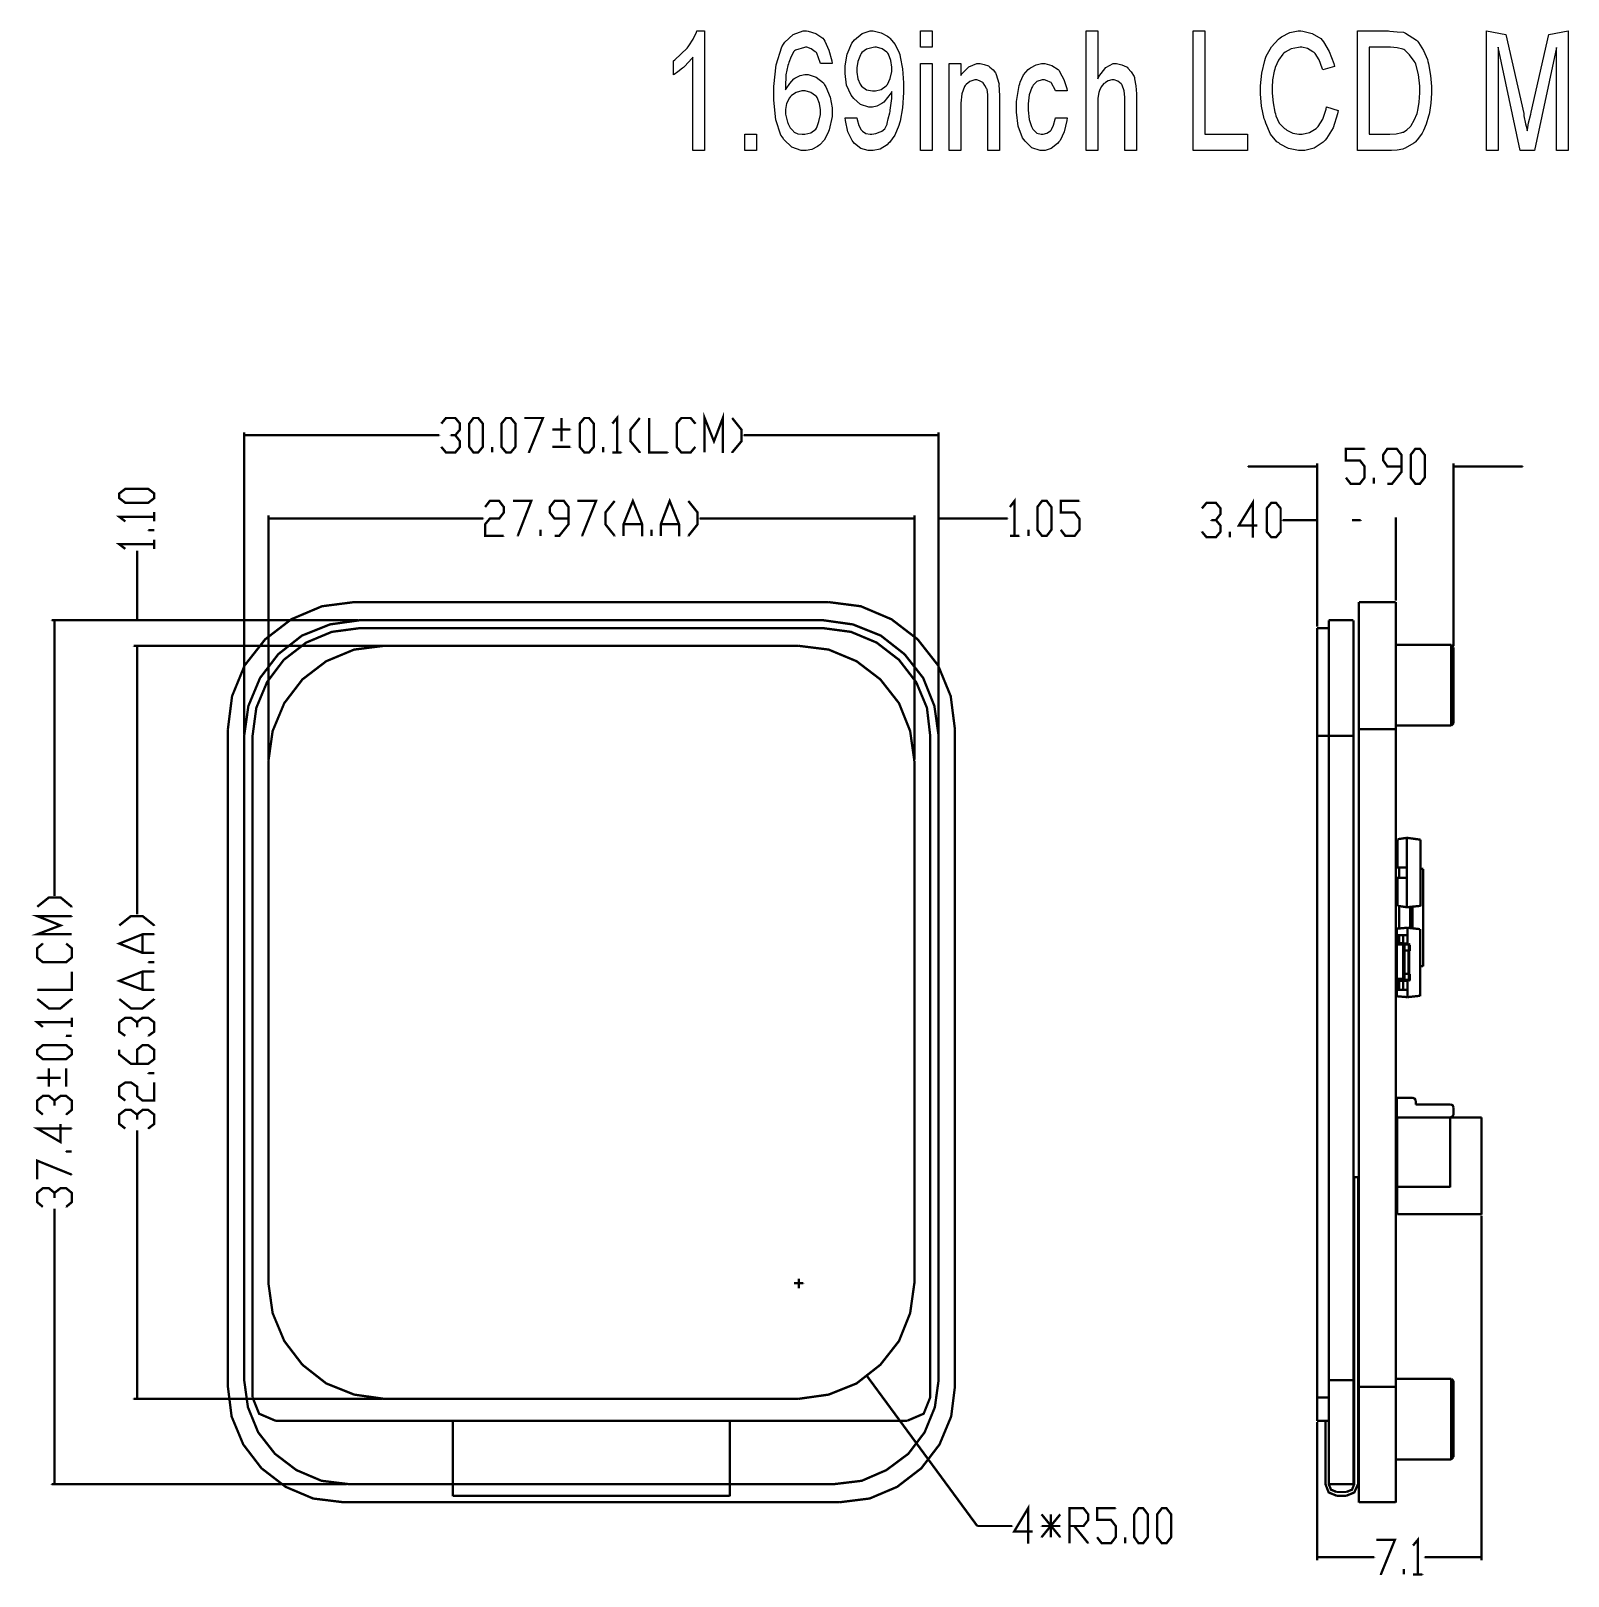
# Model space of a CAD drawing. Extents: x 0.69 to 10.45, y 1.47 to 7.05.
# Drawn here: x 0.69 to 6.19, y 1.52 to 7.05 of the extents above; entities that cross this region are included whole.
import ezdxf

# ---------------------------------------------------------------- set-up
doc = ezdxf.new("R2010")
doc.units = 0
doc.layers.get('0').update_dxf_attribs({"linetype": 'CONTINUOUS'})

msp = doc.modelspace()

# ---------------------------------------------------------------- linework, layer by layer
at = {"color": 0}
for points in [[(3.09782, 6.62337), (3.05615, 6.62337), (3.05615, 6.95692), (3.05404, 6.95394), (3.02653, 6.92393), (3.02317, 6.9209), (3.01904, 6.91749), (3.00282, 6.90457), (2.98942, 6.89551), (2.98671, 6.89399), (2.98671, 6.94433), (2.99169, 6.94764), (3.03526, 6.98936), (3.03901, 6.99425), (3.04189, 6.99837), (3.05692, 7.02208), (3.06933, 7.04676), (3.0709, 7.05132), (3.09782, 7.05132), (3.09782, 6.62337)], [(3.5541, 6.93457), (3.51243, 6.93457), (3.51156, 6.93858), (3.4994, 6.97163), (3.49789, 6.97364), (3.49414, 6.97661), (3.47874, 6.98774), (3.46408, 6.99294), (3.45925, 6.99294), (3.456, 6.99224), (3.42344, 6.98264), (3.41997, 6.98058), (3.41769, 6.97711), (3.40836, 6.95947), (3.40001, 6.93847), (3.39828, 6.93326), (3.39561, 6.92774), (3.38894, 6.89393), (3.38747, 6.85053), (3.38743, 6.84017), (3.38971, 6.84418), (3.40256, 6.86372), (3.41754, 6.87978), (3.42085, 6.88206), (3.42367, 6.88363), (3.44054, 6.89122), (3.45714, 6.89572), (3.46272, 6.89572), (3.46853, 6.89501), (3.49713, 6.88547), (3.52294, 6.86501), (3.5274, 6.85883), (3.53174, 6.85161), (3.54725, 6.81483), (3.5541, 6.7761), (3.5541, 6.76313), (3.5541, 6.74522), (3.5434, 6.69706), (3.54129, 6.69151), (3.53907, 6.685), (3.52593, 6.66081), (3.50982, 6.64388), (3.50612, 6.64094), (3.50174, 6.63775), (3.48128, 6.62733), (3.46181, 6.62337), (3.45535, 6.62337), (3.44396, 6.62337), (3.40983, 6.63519), (3.38146, 6.66282), (3.37636, 6.67068), (3.37099, 6.67811), (3.35303, 6.73264), (3.34576, 6.80322), (3.34576, 6.82671), (3.34576, 6.85265), (3.35439, 6.93044), (3.37468, 6.99414), (3.38049, 7.00336), (3.38493, 7.01096), (3.41515, 7.03874), (3.45031, 7.05132), (3.46208, 7.05132), (3.46799, 7.0504), (3.49615, 7.04215), (3.52067, 7.0255), (3.52479, 7.02029), (3.52783, 7.01449), (3.54281, 6.98247), (3.55328, 6.94374), (3.5541, 6.93457)], [(3.60086, 6.74013), (3.64253, 6.74013), (3.64328, 6.73454), (3.64936, 6.71283), (3.65831, 6.69775), (3.66054, 6.69542), (3.66238, 6.69293), (3.67513, 6.68485), (3.68972, 6.68175), (3.69461, 6.68175), (3.69667, 6.68153), (3.71078, 6.68386), (3.72629, 6.68989), (3.72911, 6.69151), (3.73167, 6.69217), (3.74262, 6.70156), (3.75017, 6.71528), (3.75103, 6.71799), (3.75092, 6.71983), (3.75489, 6.73622), (3.7609, 6.7584), (3.76188, 6.76313), (3.76215, 6.76785), (3.76774, 6.80974), (3.76774, 6.82368), (3.76768, 6.82379), (3.76753, 6.83296), (3.76753, 6.8341), (3.76557, 6.82981), (3.73936, 6.79671), (3.73606, 6.79417), (3.73188, 6.79129), (3.71414, 6.78228), (3.69835, 6.77897), (3.69308, 6.77897), (3.68587, 6.77875), (3.65625, 6.78782), (3.632, 6.80974), (3.62756, 6.81586), (3.62201, 6.82107), (3.6059, 6.85726), (3.60086, 6.89914), (3.60086, 6.91308), (3.60086, 6.92681), (3.60792, 6.96783), (3.62451, 7.00706), (3.62929, 7.01335), (3.63396, 7.01958), (3.66118, 7.04172), (3.69065, 7.05132), (3.70047, 7.05132), (3.7054, 7.0504), (3.72965, 7.04438), (3.75261, 7.03288), (3.75689, 7.02919), (3.7609, 7.02528), (3.77914, 7.00217), (3.79372, 6.97331), (3.79596, 6.96647), (3.79807, 6.95893), (3.80578, 6.91553), (3.80919, 6.8654), (3.80919, 6.84864), (3.80919, 6.83051), (3.80578, 6.77615), (3.79779, 6.72874), (3.79551, 6.72081), (3.79324, 6.71289), (3.77865, 6.67888), (3.7596, 6.6525), (3.75515, 6.64833), (3.75054, 6.64328), (3.72592, 6.62825), (3.70079, 6.62337), (3.69243, 6.62337), (3.68349, 6.62337), (3.65663, 6.63103), (3.63396, 6.64887), (3.62993, 6.65397), (3.62582, 6.65886), (3.6104, 6.69049), (3.60167, 6.7309), (3.60086, 6.74013)], [(3.8699, 6.99294), (3.8699, 7.05132), (3.91157, 7.05132), (3.91157, 6.99294), (3.8699, 6.99294)], [(4.46246, 6.62337), (4.46246, 7.05132), (4.50412, 7.05132), (4.50412, 6.87967), (4.50836, 6.88829), (4.53299, 6.92008), (4.55968, 6.93457), (4.56858, 6.93457), (4.57178, 6.93414), (4.58974, 6.9305), (4.6071, 6.92339), (4.61003, 6.92111), (4.61225, 6.9184), (4.62414, 6.90457), (4.63411, 6.88835), (4.63542, 6.88444), (4.63612, 6.87961), (4.64031, 6.85433), (4.64301, 6.82585), (4.64301, 6.81629), (4.64301, 6.62337), (4.60135, 6.62337), (4.60135, 6.8061), (4.60135, 6.81396), (4.59847, 6.83751), (4.5919, 6.85672), (4.59006, 6.85949), (4.58794, 6.86231), (4.57607, 6.87201), (4.56261, 6.87619), (4.55817, 6.87619), (4.55453, 6.87597), (4.54161, 6.87299), (4.53136, 6.86681), (4.52908, 6.8649), (4.52588, 6.86263), (4.51611, 6.85113), (4.51074, 6.83778), (4.50976, 6.83453), (4.50836, 6.83111), (4.50483, 6.81119), (4.50412, 6.78868), (4.50412, 6.78114), (4.50412, 6.62337), (4.46246, 6.62337)], [(4.84517, 6.62337), (4.84517, 7.05132), (4.88683, 7.05132), (4.88683, 6.68175), (5.03961, 6.68175), (5.03961, 6.62337), (4.84517, 6.62337)], [(5.32249, 6.77983), (5.36415, 6.76682), (5.36199, 6.75483), (5.34581, 6.70464), (5.32269, 6.66624), (5.31706, 6.66004), (5.31071, 6.65321), (5.27826, 6.63146), (5.24501, 6.62337), (5.23394, 6.62337), (5.22211, 6.62337), (5.18674, 6.63015), (5.15657, 6.646), (5.15126, 6.6505), (5.14518, 6.65397), (5.12213, 6.68229), (5.10563, 6.72092), (5.10286, 6.72949), (5.09988, 6.73736), (5.09011, 6.78196), (5.08637, 6.82579), (5.08637, 6.84039), (5.08637, 6.85531), (5.09082, 6.90001), (5.10135, 6.94542), (5.10439, 6.95344), (5.10704, 6.96061), (5.12587, 6.99447), (5.15044, 7.02225), (5.15603, 7.02636), (5.16162, 7.03054), (5.19129, 7.04508), (5.22032, 7.05132), (5.23004, 7.05132), (5.23725, 7.0504), (5.27149, 7.04161), (5.30165, 7.02365), (5.30686, 7.01812), (5.31104, 7.0121), (5.33176, 6.97738), (5.34819, 6.93446), (5.35026, 6.92437), (5.3086, 6.91243), (5.30686, 6.91857), (5.29574, 6.94754), (5.28153, 6.97071), (5.27821, 6.97385), (5.27393, 6.97678), (5.25424, 6.98779), (5.2346, 6.99294), (5.22808, 6.99294), (5.22206, 6.99224), (5.19596, 6.9866), (5.17404, 6.97526), (5.17014, 6.97168), (5.16624, 6.96804), (5.15022, 6.94667), (5.13894, 6.92057), (5.13737, 6.91461), (5.13504, 6.90756), (5.12918, 6.87646), (5.12804, 6.84944), (5.12804, 6.84039), (5.12804, 6.82867), (5.13097, 6.79346), (5.13781, 6.76085), (5.13976, 6.75467), (5.14074, 6.74804), (5.15326, 6.72185), (5.1721, 6.70281), (5.17622, 6.69976), (5.17979, 6.69618), (5.20128, 6.68539), (5.22282, 6.68175), (5.23004, 6.68175), (5.23546, 6.68153), (5.26183, 6.68761), (5.28543, 6.70236), (5.2895, 6.70649), (5.29281, 6.70947), (5.30875, 6.73551), (5.32101, 6.77175), (5.32249, 6.77983)], [(5.43365, 6.62337), (5.43365, 7.05132), (5.54368, 7.05132), (5.54878, 7.0504), (5.57482, 7.04839), (5.59722, 7.04628), (5.60053, 7.04525), (5.60504, 7.0434), (5.64393, 7.01833), (5.64719, 7.01465), (5.65099, 7.00971), (5.66868, 6.98178), (5.68289, 6.94894), (5.68494, 6.94151), (5.6869, 6.93306), (5.69417, 6.89225), (5.69754, 6.85286), (5.69754, 6.83974), (5.69754, 6.82801), (5.69542, 6.79269), (5.69049, 6.75944), (5.68907, 6.75315), (5.68718, 6.74647), (5.67865, 6.7181), (5.66938, 6.69499), (5.66715, 6.69086), (5.66401, 6.68582), (5.65181, 6.66743), (5.64068, 6.6544), (5.63807, 6.65201), (5.6346, 6.64963), (5.60379, 6.63178), (5.6001, 6.63053), (5.59521, 6.62875), (5.57438, 6.62429), (5.55524, 6.62337), (5.54889, 6.62337), (5.43365, 6.62337)], [(5.89453, 6.62337), (5.89453, 7.05132), (5.96397, 7.03851), (6.02756, 6.75553), (6.02832, 6.7481), (6.03407, 6.71864), (6.03965, 6.69732), (6.04036, 6.6939), (6.04053, 6.69764), (6.04519, 6.7219), (6.05268, 6.75342), (6.05425, 6.76074), (6.11675, 7.03851), (6.18619, 7.05132), (6.18619, 6.62337), (6.14453, 6.62337), (6.14453, 6.99143), (6.06597, 6.62337), (6.01519, 6.62337), (5.93619, 6.99294), (5.93619, 6.62337), (5.89453, 6.62337)], [(3.76753, 6.91439), (3.76753, 6.9221), (3.76394, 6.9451), (3.75558, 6.96815), (3.75319, 6.97168), (3.74968, 6.97515), (3.73269, 6.98753), (3.71322, 6.99294), (3.70676, 6.99294), (3.70057, 6.99224), (3.67708, 6.98622), (3.66075, 6.97396), (3.65815, 6.97017), (3.65539, 6.96528), (3.64615, 6.94228), (3.64253, 6.91878), (3.64253, 6.91092), (3.64253, 6.90321), (3.64615, 6.88004), (3.65479, 6.86117), (3.65728, 6.85775), (3.65967, 6.85335), (3.6766, 6.84093), (3.6984, 6.83735), (3.70568, 6.83735), (3.70953, 6.83692), (3.72939, 6.84174), (3.74724, 6.85439), (3.75017, 6.85775), (3.75217, 6.86014), (3.76183, 6.88058), (3.76753, 6.90597), (3.76753, 6.91439)], [(5.47532, 6.68175), (5.54432, 6.68175), (5.54856, 6.68153), (5.57129, 6.68326), (5.59164, 6.68793), (5.59467, 6.68913), (5.597, 6.68956), (5.60997, 6.697), (5.6219, 6.70811), (5.62375, 6.71039), (5.62549, 6.71326), (5.63607, 6.73236), (5.646, 6.75646), (5.6474, 6.76183), (5.64833, 6.76611), (5.65306, 6.79596), (5.65587, 6.82932), (5.65587, 6.84039), (5.65587, 6.85422), (5.65164, 6.89572), (5.64193, 6.93278), (5.63917, 6.93847), (5.63542, 6.94347), (5.61931, 6.96615), (5.60271, 6.98296), (5.59879, 6.98492), (5.59483, 6.98622), (5.57465, 6.99089), (5.55106, 6.99294), (5.54324, 6.99294), (5.47532, 6.99294), (5.47532, 6.68175)], [(3.8699, 6.62337), (3.8699, 6.93457), (3.91157, 6.93457), (3.91157, 6.62337), (3.8699, 6.62337)], [(3.97276, 6.62337), (3.97276, 6.93457), (4.01443, 6.93457), (4.01443, 6.89139), (4.01828, 6.89828), (4.04275, 6.92329), (4.07178, 6.93457), (4.08149, 6.93457), (4.08365, 6.93414), (4.09814, 6.93137), (4.11356, 6.92626), (4.11621, 6.92458), (4.11849, 6.92219), (4.12961, 6.91206), (4.13878, 6.90147), (4.14008, 6.89876), (4.14133, 6.89513), (4.15082, 6.86447), (4.15136, 6.86079), (4.15067, 6.85829), (4.15132, 6.84093), (4.15332, 6.81825), (4.15332, 6.81065), (4.15332, 6.62337), (4.11165, 6.62337), (4.11165, 6.79915), (4.11165, 6.80539), (4.11057, 6.824), (4.10818, 6.84119), (4.10753, 6.84364), (4.10607, 6.84517), (4.10075, 6.85558), (4.09494, 6.86589), (4.09321, 6.86729), (4.09065, 6.86817), (4.08074, 6.87299), (4.07183, 6.87619), (4.0689, 6.87619), (4.06413, 6.87597), (4.0466, 6.87088), (4.03321, 6.8596), (4.03049, 6.85622), (4.02761, 6.85206), (4.01812, 6.82628), (4.01443, 6.79243), (4.01443, 6.78114), (4.01443, 6.62337), (3.97276, 6.62337)], [(4.35292, 6.74013), (4.39458, 6.74013), (4.39361, 6.73058), (4.38444, 6.69065), (4.36942, 6.65961), (4.3655, 6.6544), (4.36057, 6.64899), (4.33794, 6.63075), (4.31565, 6.62337), (4.30821, 6.62337), (4.29824, 6.62337), (4.26844, 6.63336), (4.24414, 6.65668), (4.23986, 6.66331), (4.23454, 6.66894), (4.21897, 6.71039), (4.21403, 6.76101), (4.21403, 6.77789), (4.21403, 6.79899), (4.22342, 6.85628), (4.22532, 6.86231), (4.22624, 6.86811), (4.23812, 6.89367), (4.25592, 6.91357), (4.25982, 6.91656), (4.26335, 6.91943), (4.28347, 6.9299), (4.3035, 6.93457), (4.31017, 6.93457), (4.31483, 6.93414), (4.3399, 6.92751), (4.3629, 6.91342), (4.3666, 6.90918), (4.36908, 6.90429), (4.38282, 6.8775), (4.39356, 6.84511), (4.39458, 6.83735), (4.35292, 6.83735), (4.35215, 6.84017), (4.33914, 6.86486), (4.33729, 6.86643), (4.33436, 6.86751), (4.32324, 6.87289), (4.31326, 6.87619), (4.30994, 6.87619), (4.30485, 6.87597), (4.28646, 6.87007), (4.27317, 6.85688), (4.27067, 6.85297), (4.26807, 6.84853), (4.25928, 6.82206), (4.25569, 6.7901), (4.25569, 6.7794), (4.25569, 6.76828), (4.25917, 6.73481), (4.26742, 6.70888), (4.26981, 6.70497), (4.27214, 6.70008), (4.28608, 6.68604), (4.30171, 6.68175), (4.30692, 6.68175), (4.30914, 6.68153), (4.32238, 6.685), (4.33524, 6.69368), (4.33729, 6.69607), (4.33832, 6.69819), (4.34581, 6.71386), (4.35238, 6.73519), (4.35292, 6.74013)], [(3.38743, 6.76357), (3.38743, 6.75319), (3.39447, 6.72542), (3.39589, 6.72211), (3.3966, 6.71869), (3.40429, 6.70454), (3.4145, 6.69368), (3.4165, 6.69194), (3.41835, 6.68918), (3.43115, 6.68267), (3.44683, 6.68175), (3.4521, 6.68175), (3.4566, 6.68153), (3.47825, 6.68668), (3.49571, 6.69949), (3.4981, 6.70301), (3.49935, 6.70578), (3.50711, 6.72711), (3.51243, 6.75282), (3.51243, 6.76139), (3.51243, 6.76888), (3.50885, 6.79124), (3.50065, 6.81358), (3.49832, 6.81694), (3.49479, 6.81928), (3.4776, 6.83062), (3.45731, 6.83735), (3.45057, 6.83735), (3.44553, 6.83692), (3.42529, 6.83154), (3.4089, 6.82036), (3.40588, 6.81694), (3.4024, 6.8125), (3.39144, 6.79178), (3.38743, 6.77061), (3.38743, 6.76357)], [(3.24186, 6.62337), (3.24186, 6.68175), (3.28353, 6.68175), (3.28353, 6.62337), (3.24186, 6.62337)]]:
    msp.add_lwpolyline(points, close=True, dxfattribs=at)
at = {"color": 0, "const_width": 0.00833}
for points in [[(2.15668, 5.64665), (2.17333, 5.66667), (2.20665, 5.66667), (2.22331, 5.64665), (2.22331, 5.625), (2.20665, 5.60499), (2.19, 5.60499)], [(2.45335, 5.66667), (2.52001, 5.66667), (2.47, 5.54335)], [(2.58664, 5.58333), (2.58664, 5.66667)], [(2.58664, 5.66667), (2.58664, 5.66499)], [(2.76833, 5.64665), (2.785, 5.66667), (2.785, 5.54335)], [(2.86664, 5.66667), (2.83333, 5.625), (2.83333, 5.58333), (2.86664, 5.54335)], [(2.90001, 5.66667), (2.90001, 5.54335), (2.96669, 5.54335)], [(3.065, 5.56332), (3.04833, 5.54335), (3.01497, 5.54335), (2.99832, 5.56332), (2.99832, 5.64665), (3.01497, 5.66667), (3.04833, 5.66667), (3.065, 5.64665)], [(3.065, 5.64665), (3.065, 5.64501)], [(3.09831, 5.54335), (3.09831, 5.66667), (3.13167, 5.58333), (3.16336, 5.66667), (3.16336, 5.54335)], [(3.19667, 5.66667), (3.22999, 5.625), (3.22999, 5.58333), (3.19667, 5.54335)], [(1.45167, 4.535), (1.45167, 5.61501)], [(1.45167, 5.61501), (1.45167, 5.61333)], [(1.45167, 5.60499), (2.15001, 5.60499)], [(2.15001, 5.60499), (2.15001, 5.60335)], [(2.20665, 5.60499), (2.22331, 5.58333), (2.22331, 5.56332), (2.20665, 5.54335), (2.17333, 5.54335), (2.15668, 5.56332)], [(2.19, 5.60499), (2.19, 5.60335)], [(2.55333, 5.625), (2.61833, 5.625)], [(2.61833, 5.625), (2.61833, 5.62332)], [(3.935, 5.60499), (3.23833, 5.60499)], [(3.23833, 5.60499), (3.23833, 5.60335)], [(3.935, 4.535), (3.935, 5.61501)], [(3.935, 5.61501), (3.935, 5.61333)], [(2.15668, 5.56332), (2.15668, 5.56168)], [(2.33832, 5.54335), (2.33832, 5.56332)], [(2.33832, 5.56332), (2.33832, 5.56168)], [(2.47, 5.54335), (2.47, 5.54167)], [(2.55333, 5.56332), (2.61833, 5.56332)], [(2.61833, 5.56332), (2.61833, 5.56168)], [(2.73503, 5.54335), (2.73503, 5.56332)], [(2.73503, 5.56332), (2.73503, 5.56168)], [(2.76833, 5.54335), (2.80003, 5.54335)], [(2.785, 5.54335), (2.785, 5.54167)], [(2.80003, 5.54335), (2.80003, 5.54167)], [(2.86664, 5.54335), (2.86664, 5.54167)], [(2.96669, 5.54335), (2.96669, 5.54167)], [(3.16336, 5.54335), (3.16336, 5.54167)], [(3.19667, 5.54335), (3.19667, 5.54167)], [(5.39165, 5.45335), (5.40831, 5.43164), (5.44168, 5.43164), (5.45833, 5.45335), (5.45833, 5.49333), (5.44168, 5.51497), (5.39165, 5.51497), (5.39165, 5.55664), (5.45833, 5.55664)], [(5.45833, 5.55664), (5.45833, 5.55501)], [(5.53999, 5.43164), (5.55664, 5.43164), (5.59, 5.47331), (5.59, 5.535), (5.57335, 5.55664), (5.53999, 5.55664), (5.52501, 5.535), (5.52501, 5.51497), (5.53999, 5.49333), (5.59, 5.49333)], [(5.28836, 5.49333), (5.04167, 5.49333)], [(5.04167, 5.49333), (5.04167, 5.49164)], [(5.28836, 4.91997), (5.28836, 5.50499)], [(5.28836, 5.50499), (5.28836, 5.50331)], [(5.59, 5.49333), (5.59, 5.49164)], [(5.77669, 4.85167), (5.77669, 5.50499)], [(5.77669, 5.50499), (5.77669, 5.50331)], [(5.77669, 5.49333), (6.02333, 5.49333)], [(6.02333, 5.49333), (6.02333, 5.49164)], [(5.49164, 5.43164), (5.49164, 5.45335)], [(5.49164, 5.45335), (5.49164, 5.45167)], [(2.31332, 5.34831), (2.33003, 5.37001), (2.36333, 5.37001), (2.37999, 5.34831), (2.37999, 5.32835), (2.36333, 5.30664), (2.33003, 5.30664), (2.31332, 5.28668), (2.31332, 5.24501), (2.37999, 5.24501)], [(2.41336, 5.37001), (2.47835, 5.37001), (2.43001, 5.24501)], [(2.56168, 5.24501), (2.57835, 5.24501), (2.61165, 5.28668), (2.61165, 5.34831), (2.595, 5.37001), (2.56168, 5.37001), (2.54497, 5.34831), (2.54497, 5.32835), (2.56168, 5.30664), (2.61165, 5.30664)], [(2.64333, 5.37001), (2.71001, 5.37001), (2.66, 5.24501)], [(2.77669, 5.37001), (2.74333, 5.32835), (2.74333, 5.28668), (2.77669, 5.24501)], [(2.80832, 5.24501), (2.80832, 5.28668), (2.84169, 5.37001), (2.875, 5.28668), (2.875, 5.24501)], [(2.94168, 5.24501), (2.94168, 5.28668), (2.97331, 5.37001), (3.00667, 5.28668), (3.00667, 5.24501)], [(3.03999, 5.37001), (3.07335, 5.32835), (3.07335, 5.28668), (3.03999, 5.24501)], [(4.19, 5.34831), (4.20665, 5.37001), (4.20665, 5.24501)], [(4.37169, 5.26665), (4.38835, 5.24501), (4.42165, 5.24501), (4.43832, 5.26665), (4.43832, 5.30664), (4.42165, 5.32835), (4.37169, 5.32835), (4.37169, 5.37001), (4.43832, 5.37001)], [(4.43832, 5.37001), (4.43832, 5.36833)], [(4.87668, 5.34332), (4.89333, 5.36333), (4.92665, 5.36333), (4.94336, 5.34332), (4.94336, 5.32335), (4.92665, 5.30165), (4.91, 5.30165)], [(5.07497, 5.28168), (5.00836, 5.28168), (5.05832, 5.36333), (5.05832, 5.24001)], [(1.02669, 5.29665), (1.00499, 5.31332), (1.12999, 5.31332)], [(1.12999, 5.29665), (1.12999, 5.33003)], [(1.12999, 5.33003), (1.12999, 5.32835)], [(1.12999, 5.31332), (1.12999, 5.31168)], [(1.53836, 4.44499), (1.53836, 5.31836)], [(1.53836, 5.31836), (1.53836, 5.31668)], [(1.53836, 5.30664), (2.30664, 5.30664)], [(2.30664, 5.30664), (2.30664, 5.30501)], [(2.61165, 5.30664), (2.61165, 5.30501)], [(3.84831, 5.30664), (3.08003, 5.30664)], [(3.08003, 5.30664), (3.08003, 5.30501)], [(3.84831, 5.30664), (3.59999, 5.30664)], [(3.59999, 5.30664), (3.59999, 5.30501)], [(3.84831, 4.44499), (3.84831, 5.31836)], [(3.84831, 5.31836), (3.84831, 5.31668)], [(3.84831, 5.31332), (3.84831, 5.31836)], [(3.84831, 5.31836), (3.84831, 5.31668)], [(3.84831, 5.30664), (3.84831, 5.30501)], [(3.935, 5.31332), (3.935, 5.31836)], [(3.935, 5.31836), (3.935, 5.31668)], [(3.935, 5.30664), (3.935, 5.30501)], [(3.935, 5.30664), (4.18164, 5.30664)], [(4.18164, 5.30664), (4.18164, 5.30501)], [(5.28836, 4.91997), (5.28836, 5.31168)], [(5.28836, 5.31168), (5.28836, 5.31)], [(5.56999, 5.01335), (5.56999, 5.31168)], [(5.56999, 5.31168), (5.56999, 5.31)], [(1.12999, 5.26497), (1.10834, 5.26497)], [(1.10834, 5.26497), (1.10834, 5.26335)], [(2.51167, 5.24501), (2.51167, 5.26665)], [(2.51167, 5.26665), (2.51167, 5.26497)], [(2.80832, 5.28668), (2.875, 5.28668)], [(2.875, 5.28668), (2.875, 5.285)], [(2.90831, 5.24501), (2.90831, 5.26665)], [(2.90831, 5.26665), (2.90831, 5.26497)], [(2.94168, 5.28668), (3.00667, 5.28668)], [(3.00667, 5.28668), (3.00667, 5.285)], [(4.25667, 5.24501), (4.25667, 5.26665)], [(4.25667, 5.26665), (4.25667, 5.26497)], [(4.92665, 5.30165), (4.94336, 5.28168), (4.94336, 5.25999), (4.92665, 5.24001), (4.89333, 5.24001), (4.87668, 5.25999)], [(4.87668, 5.25999), (4.87668, 5.25836)], [(4.91, 5.30165), (4.91, 5.30003)], [(4.97667, 5.24001), (4.97667, 5.25999)], [(4.97667, 5.25999), (4.97667, 5.25836)], [(5.28836, 5.30165), (5.16499, 5.30165)], [(5.16499, 5.30165), (5.16499, 5.30003)], [(5.41336, 5.30165), (5.44499, 5.30165)], [(5.44499, 5.30165), (5.44499, 5.30003)], [(1.02669, 5.19835), (1.00499, 5.215), (1.12999, 5.215)], [(1.06836, 4.94336), (1.06836, 5.19168)], [(1.06836, 5.19168), (1.06836, 5.19)], [(1.12999, 5.19835), (1.12999, 5.23167)], [(1.12999, 5.23167), (1.12999, 5.22999)], [(1.12999, 5.215), (1.12999, 5.21332)], [(2.37999, 5.24501), (2.37999, 5.24333)], [(2.43001, 5.24501), (2.43001, 5.24333)], [(2.66, 5.24501), (2.66, 5.24333)], [(2.77669, 5.24501), (2.77669, 5.24333)], [(2.875, 5.24501), (2.875, 5.24333)], [(3.00667, 5.24501), (3.00667, 5.24333)], [(3.03999, 5.24501), (3.03999, 5.24333)], [(4.19, 5.24501), (4.22331, 5.24501)], [(4.20665, 5.24501), (4.20665, 5.24333)], [(4.22331, 5.24501), (4.22331, 5.24333)], [(5.05832, 5.24001), (5.05832, 5.23833)], [(1.84668, 5.00836), (1.72999, 4.99333), (1.62001, 4.94667), (1.52669, 4.875), (1.45335, 4.78168), (1.40831, 4.67165), (1.39333, 4.55333)], [(1.84668, 5.00836), (3.53999, 5.00836)], [(3.53999, 5.00836), (3.53999, 5.00667)], [(3.99333, 4.55333), (3.97835, 4.67165), (3.93332, 4.78168), (3.86003, 4.875), (3.76665, 4.94667), (3.65668, 4.99333), (3.53999, 5.00836)], [(3.53999, 5.00836), (3.53999, 5.00667)], [(5.43832, 5.00836), (5.43832, 1.78836)], [(5.56999, 5.00836), (5.43832, 5.00836)], [(5.43832, 5.00836), (5.43832, 5.00667)], [(5.56999, 5.00836), (5.56999, 1.78836)], [(5.56999, 5.00836), (5.56999, 5.00667)], [(1.86003, 4.94336), (0.76335, 4.94336)], [(0.76335, 4.94336), (0.76335, 4.94168)], [(0.77333, 4.94336), (0.77333, 3.95833)], [(1.06331, 4.94336), (1.05664, 4.94336)], [(1.05664, 4.94336), (1.05664, 4.94168)], [(1.06836, 4.94336), (1.06836, 4.94168)], [(1.86501, 4.94336), (1.75836, 4.92833), (1.65831, 4.88835), (1.57335, 4.82167), (1.50836, 4.73665), (1.46669, 4.63667), (1.45167, 4.53)], [(3.52165, 4.94336), (1.86501, 4.94336)], [(1.86501, 4.94336), (1.86501, 4.94168)], [(1.86501, 4.94336), (1.86501, 4.94168)], [(3.935, 4.53), (3.91997, 4.63667), (3.87999, 4.73665), (3.81332, 4.82167), (3.72835, 4.88835), (3.62831, 4.92833), (3.52165, 4.94336)], [(3.52165, 4.94336), (3.52165, 4.94168)], [(5.33003, 1.85335), (5.33003, 4.94336)], [(5.33003, 4.94336), (5.33003, 4.94168)], [(5.41835, 4.94336), (5.33003, 4.94336)], [(5.33003, 4.94336), (5.33003, 4.94168)], [(5.41835, 1.85335), (5.41835, 4.94336)], [(5.41835, 4.94336), (5.41835, 4.94168)], [(1.86501, 4.91499), (1.76497, 4.90169), (1.67333, 4.86333), (1.59332, 4.80165), (1.53331, 4.72168), (1.49501, 4.62999), (1.48167, 4.53)], [(1.86501, 4.91499), (3.52165, 4.91499)], [(3.52165, 4.91499), (3.52165, 4.91336)], [(3.905, 4.53), (3.89333, 4.62999), (3.85499, 4.72168), (3.79335, 4.80165), (3.71332, 4.86333), (3.62169, 4.90169), (3.52165, 4.91499)], [(3.52165, 4.91499), (3.52165, 4.91336)], [(5.28836, 2.08003), (5.28836, 4.91499)], [(5.28836, 4.91499), (5.28836, 4.91336)], [(5.28836, 4.91499), (5.33003, 4.91499)], [(5.28836, 4.91499), (5.28836, 4.91336)], [(5.28836, 4.91499), (5.28836, 4.91336)], [(5.33003, 4.91499), (5.33003, 4.91336)], [(1.94667, 4.85167), (1.05664, 4.85167)], [(1.05664, 4.85167), (1.05664, 4.84999)], [(1.06331, 4.85167), (1.05664, 4.85167)], [(1.05664, 4.85167), (1.05664, 4.84999)], [(1.06836, 4.85167), (1.06836, 3.89333)], [(1.06836, 4.85167), (1.06836, 4.84999)], [(1.06836, 4.85167), (1.06836, 4.60499)], [(1.95167, 4.85167), (1.845, 4.83832), (1.74501, 4.79665), (1.66, 4.73167), (1.595, 4.64665), (1.55333, 4.54665), (1.53836, 4.44)], [(1.95167, 4.85167), (3.435, 4.85167)], [(1.95167, 4.85167), (1.95167, 4.84999)], [(3.435, 4.85167), (3.435, 4.84999)], [(3.84831, 4.44), (3.83333, 4.54665), (3.79335, 4.64665), (3.72667, 4.73167), (3.64165, 4.79665), (3.54167, 4.83832), (3.435, 4.85167)], [(3.435, 4.85167), (3.435, 4.84999)], [(5.56999, 4.85499), (5.76833, 4.85499)], [(5.76833, 4.56668), (5.76833, 4.85499)], [(5.76833, 4.85499), (5.76833, 4.85335)], [(5.77669, 4.84668), (5.76833, 4.85499)], [(5.76833, 4.85499), (5.76833, 4.85335)], [(5.76833, 4.85499), (5.76833, 4.85335)], [(5.77669, 4.57497), (5.77669, 4.84668)], [(5.77669, 4.84668), (5.77669, 4.845)], [(5.77669, 4.84668), (5.77669, 4.845)], [(1.06836, 4.60499), (1.06836, 4.60335)], [(1.39333, 2.20167), (1.39333, 4.55333)], [(1.39333, 4.55333), (1.39333, 4.55165)], [(1.39333, 4.55333), (1.39333, 4.55165)], [(1.45167, 4.53), (1.45167, 2.22499)], [(1.45167, 4.53), (1.45167, 4.52832)], [(1.45167, 4.53), (1.45167, 4.52832)], [(1.48167, 2.16336), (1.48167, 4.53)], [(1.48167, 4.53), (1.48167, 4.52832)], [(1.48167, 4.53), (1.48167, 4.52832)], [(3.905, 4.53), (3.905, 2.16336)], [(3.935, 2.22499), (3.935, 4.53)], [(3.935, 4.53), (3.935, 4.52832)], [(3.935, 4.53), (3.935, 4.52832)], [(3.99333, 4.55333), (3.99333, 2.20167)], [(5.28836, 4.53), (5.41835, 4.53)], [(5.41835, 4.53), (5.41835, 4.52832)], [(5.56999, 4.55333), (5.43832, 4.55333)], [(5.43832, 4.55333), (5.43832, 4.55165)], [(5.56999, 4.56668), (5.76833, 4.56668)], [(5.77669, 4.57497), (5.76833, 4.56668)], [(5.76833, 4.56668), (5.76833, 4.565)], [(5.76833, 4.56668), (5.76833, 4.565)], [(1.53836, 2.57167), (1.53836, 4.44)], [(1.53836, 4.44), (1.53836, 4.43832)], [(1.53836, 4.44), (1.53836, 4.43832)], [(1.53836, 4.44), (1.53836, 4.43832)], [(3.84831, 4.44), (3.84831, 2.57167)], [(3.84831, 4.44), (3.84831, 4.43832)], [(5.56999, 4.14501), (5.57667, 4.14501)], [(5.61003, 4.16499), (5.57667, 4.16)], [(5.57667, 4.05832), (5.57667, 4.16)], [(5.57667, 4.16), (5.57667, 4.15831)], [(5.57667, 4.16), (5.57667, 4.15831)], [(5.57667, 4.14501), (5.57667, 4.14333)], [(5.61003, 4.05832), (5.61003, 4.16499)], [(5.61003, 4.16499), (5.61003, 4.16336)], [(5.61003, 3.91667), (5.61003, 4.16499)], [(5.61003, 4.16499), (5.61003, 4.16336)], [(5.61003, 4.16499), (5.61003, 4.16336)], [(5.65831, 4.15831), (5.61003, 4.16499)], [(5.61003, 4.16499), (5.61003, 4.16336)], [(5.65831, 3.92165), (5.65831, 4.15831)], [(5.65831, 4.15831), (5.65831, 4.15668)], [(5.56999, 4.13667), (5.57667, 4.13667)], [(5.57667, 4.09999), (5.56999, 4.09999)], [(5.56999, 4.09999), (5.56999, 4.09831)], [(5.57335, 4.05832), (5.57335, 4.09999)], [(5.57335, 4.09999), (5.57335, 4.09831)], [(5.57667, 4.13667), (5.57667, 4.13499)], [(5.56999, 4.05832), (5.61003, 4.05832)], [(5.58165, 4.05832), (5.58165, 4.02165)], [(5.61003, 4.05832), (5.61003, 4.05664)], [(5.66835, 4.05333), (5.65831, 4.05501)], [(5.65831, 4.05501), (5.65831, 4.05333)], [(5.66835, 4.05333), (5.66835, 3.70665)], [(5.61003, 4.02165), (5.56999, 4.02165)], [(5.56999, 4.02165), (5.56999, 4.02001)], [(5.57667, 3.98167), (5.56999, 3.98167)], [(5.56999, 3.98167), (5.56999, 3.97999)], [(5.56999, 3.98167), (5.56999, 3.98167), (5.56999, 3.97999)], [(5.56999, 3.97999), (5.57667, 3.97999)], [(5.56999, 3.97999), (5.56999, 3.97835)], [(5.57335, 3.97999), (5.57335, 4.02165)], [(5.57335, 4.02165), (5.57335, 4.02001)], [(5.57667, 3.92165), (5.57667, 4.02165)], [(5.57667, 4.02165), (5.57667, 4.02001)], [(5.57667, 3.97999), (5.57667, 3.97835)], [(5.58165, 4.02165), (5.58165, 4.02001)], [(5.61003, 3.91667), (5.61003, 4.02165)], [(5.61003, 4.02165), (5.61003, 4.02001)], [(0.71164, 3.91835), (0.75331, 3.95167), (0.79498, 3.95167), (0.83501, 3.91835)], [(0.77333, 3.95833), (0.77333, 3.95665)], [(5.57667, 3.94336), (5.56999, 3.94336)], [(5.56999, 3.94336), (5.56999, 3.94168)], [(5.57667, 3.92165), (5.61003, 3.91667)], [(5.58165, 3.92165), (5.58165, 3.84)], [(5.61003, 3.91667), (5.65831, 3.92165)], [(5.65831, 3.92165), (5.65831, 3.91997)], [(0.83501, 3.81999), (0.71164, 3.81999), (0.79498, 3.85167), (0.71164, 3.88499), (0.83501, 3.88499)], [(0.83501, 3.91835), (0.83501, 3.91667)], [(0.83501, 3.88499), (0.83501, 3.88336)], [(1.00499, 3.85167), (1.04666, 3.88499), (1.08832, 3.88499), (1.12999, 3.85167)], [(1.06836, 3.89333), (1.06836, 3.89165)], [(5.61003, 3.91667), (5.61003, 3.91499)], [(5.61003, 3.91667), (5.61003, 3.91499)], [(5.62169, 3.91835), (5.62169, 3.84169)], [(5.62999, 3.91835), (5.62999, 3.84169)], [(1.12999, 3.75331), (1.08832, 3.75331), (1.00499, 3.78668), (1.08832, 3.81999), (1.12999, 3.81999)], [(1.08832, 3.75331), (1.08832, 3.81999)], [(1.08832, 3.81999), (1.08832, 3.81836)], [(1.12999, 3.85167), (1.12999, 3.84999)], [(1.12999, 3.81999), (1.12999, 3.81836)], [(5.56999, 3.81668), (5.61165, 3.81668)], [(5.61165, 3.84332), (5.57335, 3.84)], [(5.57335, 3.81668), (5.57335, 3.84)], [(5.57335, 3.84), (5.57335, 3.83832)], [(5.57335, 3.84), (5.57335, 3.83832)], [(5.57835, 3.78836), (5.57835, 3.81668)], [(5.57835, 3.81668), (5.57835, 3.815)], [(5.58165, 3.84), (5.58165, 3.83832)], [(5.58165, 3.81668), (5.58165, 3.78836)], [(5.59668, 3.81668), (5.59668, 3.78836)], [(5.61165, 3.78668), (5.61165, 3.84332)], [(5.61165, 3.84332), (5.61165, 3.84169)], [(5.61165, 3.84332), (5.65668, 3.83832)], [(5.61165, 3.81668), (5.61165, 3.815)], [(5.62169, 3.84169), (5.62169, 3.84)], [(5.62999, 3.84169), (5.62999, 3.84)], [(5.65668, 3.59999), (5.65668, 3.83832)], [(5.65668, 3.83832), (5.65668, 3.83664)], [(5.65668, 3.83832), (5.65668, 3.83664)], [(0.815, 3.78668), (0.83501, 3.77001), (0.83501, 3.73665), (0.815, 3.72), (0.73166, 3.72), (0.71164, 3.73665), (0.71164, 3.77001), (0.73166, 3.78668)], [(0.73166, 3.78668), (0.73166, 3.785)], [(5.57335, 3.78836), (5.57167, 3.78668), (5.56999, 3.78331)], [(5.56999, 3.78331), (5.60167, 3.78331)], [(5.56999, 3.78331), (5.56999, 3.78168)], [(5.57335, 3.655), (5.57335, 3.78836)], [(5.57335, 3.78836), (5.57335, 3.78668)], [(5.59668, 3.78836), (5.57335, 3.78836)], [(5.57335, 3.78836), (5.57335, 3.78668)], [(5.58165, 3.78836), (5.58165, 3.78668)], [(5.59668, 3.78836), (5.59668, 3.78668)], [(5.59668, 3.78836), (5.59668, 3.655)], [(5.60167, 3.78331), (5.59999, 3.78668), (5.59668, 3.78836)], [(5.59668, 3.78836), (5.59668, 3.78668)], [(5.61664, 3.78668), (5.59999, 3.78668)], [(5.59999, 3.78668), (5.59999, 3.785)], [(5.60167, 3.78331), (5.60167, 3.66)], [(5.60167, 3.78331), (5.62001, 3.78331)], [(5.60167, 3.78331), (5.60167, 3.78168)], [(5.60167, 3.76167), (5.62001, 3.76167)], [(5.61501, 3.76167), (5.61501, 3.67833)], [(5.61664, 3.78668), (5.61664, 3.76167)], [(5.62001, 3.78331), (5.61833, 3.785), (5.61664, 3.78668)], [(5.61664, 3.78668), (5.61664, 3.785)], [(5.61664, 3.76167), (5.61664, 3.75999)], [(5.61833, 3.67833), (5.61833, 3.76167)], [(5.61833, 3.76167), (5.61833, 3.75999)], [(5.62001, 3.76167), (5.62001, 3.78331)], [(5.62001, 3.78331), (5.62001, 3.78168)], [(5.62001, 3.78331), (5.62001, 3.78168)], [(5.62001, 3.76167), (5.62001, 3.75999)], [(1.12999, 3.72), (1.10834, 3.72)], [(1.10834, 3.72), (1.10834, 3.71832)], [(5.66835, 3.70665), (5.65668, 3.70503)], [(5.65668, 3.70503), (5.65668, 3.70335)], [(5.66835, 3.70665), (5.66835, 3.70503)], [(0.71164, 3.62169), (0.83501, 3.62169), (0.83501, 3.68668)], [(0.83501, 3.68668), (0.83501, 3.685)], [(1.12999, 3.62169), (1.08832, 3.62169), (1.00499, 3.65332), (1.08832, 3.68668), (1.12999, 3.68668)], [(1.08832, 3.62169), (1.08832, 3.68668)], [(1.08832, 3.68668), (1.08832, 3.685)], [(1.12999, 3.68668), (1.12999, 3.685)], [(5.60167, 3.66), (5.56999, 3.66)], [(5.56999, 3.66), (5.56999, 3.65831)], [(5.56999, 3.66), (5.57167, 3.65668), (5.57335, 3.655)], [(5.57167, 3.65668), (5.56999, 3.65668)], [(5.56999, 3.65668), (5.56999, 3.655)], [(5.56999, 3.65668), (5.56999, 3.655), (5.57167, 3.65332)], [(5.57167, 3.65332), (5.57167, 3.65668)], [(5.57167, 3.65668), (5.57167, 3.655)], [(5.57167, 3.65332), (5.61664, 3.65332)], [(5.57167, 3.65332), (5.57167, 3.65169)], [(5.57335, 3.655), (5.59668, 3.655)], [(5.57335, 3.655), (5.57335, 3.65332)], [(5.57835, 3.65332), (5.57835, 3.62169)], [(5.58165, 3.65332), (5.58165, 3.62169)], [(5.59668, 3.655), (5.59999, 3.65668), (5.60167, 3.66)], [(5.59668, 3.655), (5.59668, 3.65332)], [(5.59668, 3.655), (5.59668, 3.65332)], [(5.59668, 3.65332), (5.59668, 3.62169)], [(5.62001, 3.65668), (5.59831, 3.65668)], [(5.59831, 3.65668), (5.59831, 3.655)], [(5.60167, 3.67833), (5.62001, 3.67833)], [(5.60167, 3.66), (5.60167, 3.65831)], [(5.60167, 3.66), (5.60167, 3.65831)], [(5.61165, 3.595), (5.61165, 3.65332)], [(5.61165, 3.65332), (5.61165, 3.65169)], [(5.61501, 3.67833), (5.61501, 3.67665)], [(5.61664, 3.67833), (5.61664, 3.65332)], [(5.61664, 3.65332), (5.61833, 3.655), (5.62001, 3.65668)], [(5.61664, 3.65332), (5.61664, 3.65169)], [(5.61664, 3.65332), (5.61664, 3.65169)], [(5.62001, 3.65668), (5.62001, 3.67833)], [(5.62001, 3.67833), (5.62001, 3.67665)], [(5.62001, 3.67833), (5.62001, 3.67665)], [(5.62001, 3.65668), (5.62001, 3.655)], [(5.56999, 3.62169), (5.61165, 3.62169)], [(5.57335, 3.61664), (5.56999, 3.61664)], [(5.56999, 3.61664), (5.56999, 3.61501)], [(5.57335, 3.59831), (5.57335, 3.62169)], [(5.57335, 3.62169), (5.57335, 3.62001)], [(5.61165, 3.595), (5.57335, 3.59831)], [(5.57335, 3.59831), (5.57335, 3.59668)], [(5.57835, 3.62169), (5.57835, 3.62001)], [(5.58165, 3.62169), (5.58165, 3.62001)], [(5.59668, 3.62169), (5.59668, 3.62001)], [(5.61165, 3.62169), (5.61165, 3.62001)], [(5.61165, 3.595), (5.65668, 3.59999)], [(5.65668, 3.59999), (5.65668, 3.59831)], [(0.71164, 3.58832), (0.75331, 3.55501), (0.79498, 3.55501), (0.83501, 3.58832)], [(0.83501, 3.58832), (0.83501, 3.58664)], [(1.00499, 3.58832), (1.04666, 3.55501), (1.08832, 3.55501), (1.12999, 3.58832)], [(1.12999, 3.58832), (1.12999, 3.58664)], [(0.73166, 3.48833), (0.71164, 3.50499), (0.83501, 3.50499)], [(0.83501, 3.48833), (0.83501, 3.52165)], [(0.83501, 3.52165), (0.83501, 3.52001)], [(0.83501, 3.50499), (0.83501, 3.50331)], [(1.02669, 3.45665), (1.00499, 3.47168), (1.00499, 3.50499), (1.02669, 3.52165), (1.04666, 3.52165), (1.06836, 3.50499), (1.06836, 3.48833)], [(1.06836, 3.50499), (1.08832, 3.52165), (1.10834, 3.52165), (1.12999, 3.50499), (1.12999, 3.47168), (1.10834, 3.45665)], [(1.06836, 3.48833), (1.06836, 3.48665)], [(0.83501, 3.45665), (0.815, 3.45665)], [(0.815, 3.45665), (0.815, 3.45503)], [(1.06836, 3.35667), (1.06836, 3.40668), (1.08832, 3.42333), (1.10834, 3.42333), (1.12999, 3.40668), (1.12999, 3.37332), (1.10834, 3.35667), (1.04666, 3.35667), (1.00499, 3.38997), (1.00499, 3.40668)], [(1.10834, 3.45665), (1.10834, 3.45503)], [(1.00499, 3.40668), (1.00499, 3.405)], [(0.75331, 3.27501), (0.75331, 3.34)], [(0.75331, 3.34), (0.75331, 3.33832)], [(0.815, 3.27501), (0.815, 3.34)], [(0.815, 3.34), (0.815, 3.33832)], [(1.12999, 3.32335), (1.10834, 3.32335)], [(1.10834, 3.32335), (1.10834, 3.32167)], [(0.79498, 3.30664), (0.71164, 3.30664)], [(0.71164, 3.30664), (0.71164, 3.30501)], [(1.02669, 3.22499), (1.00499, 3.24164), (1.00499, 3.27501), (1.02669, 3.28999), (1.04666, 3.28999), (1.06836, 3.27501), (1.06836, 3.24164), (1.08832, 3.22499), (1.12999, 3.22499), (1.12999, 3.28999)], [(1.12999, 3.28999), (1.12999, 3.28836)], [(0.73166, 3.17503), (0.71164, 3.19168), (0.71164, 3.22499), (0.73166, 3.24164), (0.75331, 3.24164), (0.77333, 3.22499), (0.77333, 3.20833)], [(0.77333, 3.22499), (0.79498, 3.24164), (0.815, 3.24164), (0.83501, 3.22499), (0.83501, 3.19168), (0.815, 3.17503)], [(0.77333, 3.20833), (0.77333, 3.20665)], [(5.57335, 3.23503), (5.62999, 3.23503)], [(5.57335, 3.16499), (5.57335, 3.23503)], [(5.57335, 3.23503), (5.57335, 3.23335)], [(5.62999, 3.23503), (5.62999, 3.23335)], [(5.64165, 3.22331), (5.63835, 3.23167), (5.62999, 3.23503)], [(5.62999, 3.23503), (5.62999, 3.23335)], [(5.64165, 3.22331), (5.64165, 3.21164)], [(5.64165, 3.21164), (5.76497, 3.21164)], [(5.64165, 3.21164), (5.64165, 3.21001)], [(5.76497, 3.21164), (5.76497, 3.21001)], [(5.77669, 3.19997), (5.77333, 3.20833), (5.76497, 3.21164)], [(5.76497, 3.21164), (5.76497, 3.21001)], [(0.815, 3.17503), (0.815, 3.17333)], [(1.02669, 3.125), (1.00499, 3.14165), (1.00499, 3.17503), (1.02669, 3.19168), (1.04666, 3.19168), (1.06836, 3.17503), (1.06836, 3.15831)], [(1.06836, 3.17503), (1.08832, 3.19168), (1.10834, 3.19168), (1.12999, 3.17503), (1.12999, 3.14165), (1.10834, 3.125)], [(1.06836, 3.15831), (1.06836, 3.15668)], [(5.57335, 3.16499), (5.87668, 3.16499)], [(5.57497, 2.81836), (5.57497, 3.16499)], [(5.57497, 3.16499), (5.57497, 3.16336)], [(5.76497, 3.16499), (5.77333, 3.16835), (5.77669, 3.17665)], [(5.76497, 3.16499), (5.76497, 2.91667)], [(5.77669, 3.19997), (5.77669, 3.17665)], [(5.77669, 3.17665), (5.77669, 3.17503)], [(5.77669, 3.17665), (5.77669, 3.17503)], [(5.87668, 3.16499), (5.87668, 3.16336)], [(5.87668, 2.81836), (5.87668, 3.16499)], [(5.87668, 3.16499), (5.87668, 3.16336)], [(0.79498, 3.14165), (0.79498, 3.07667), (0.71164, 3.125), (0.83501, 3.125)], [(0.83501, 3.125), (0.83501, 3.12332)], [(1.06836, 2.15831), (1.06836, 3.11833)], [(1.06836, 3.11833), (1.06836, 3.11664)], [(1.10834, 3.125), (1.10834, 3.12332)], [(0.83501, 3.04335), (0.815, 3.04335)], [(0.815, 3.04335), (0.815, 3.04167)], [(0.71164, 2.94336), (0.71164, 3.00999), (0.83501, 2.96001)], [(0.83501, 2.96001), (0.83501, 2.95833)], [(5.435, 2.95167), (5.42165, 2.95167)], [(5.42165, 2.95167), (5.42165, 2.94997)], [(5.42165, 2.95167), (5.42165, 1.85335)], [(5.435, 1.85335), (5.435, 2.95167)], [(5.435, 2.95167), (5.435, 2.94997)], [(0.73166, 2.845), (0.71164, 2.86165), (0.71164, 2.89501), (0.73166, 2.91168), (0.75331, 2.91168), (0.77333, 2.89501), (0.77333, 2.87831)], [(0.77333, 2.89501), (0.79498, 2.91168), (0.815, 2.91168), (0.83501, 2.89501), (0.83501, 2.86165), (0.815, 2.845)], [(0.77333, 2.87831), (0.77333, 2.87668)], [(5.76497, 2.91667), (5.57497, 2.91667)], [(5.57497, 2.91667), (5.57497, 2.91499)], [(5.76497, 2.91667), (5.76497, 2.91499)], [(0.77333, 1.85335), (0.77333, 2.83832)], [(0.77333, 2.83832), (0.77333, 2.83664)], [(0.815, 2.845), (0.815, 2.84332)], [(5.57497, 2.81836), (5.87668, 2.81836)], [(5.87668, 2.81836), (5.87668, 2.81668)], [(5.87668, 2.81836), (5.87668, 2.81668)], [(5.87668, 2.81332), (5.87668, 1.58165)], [(1.53836, 2.57167), (1.55333, 2.465), (1.595, 2.36501), (1.66, 2.28), (1.74501, 2.21332), (1.845, 2.17333), (1.95167, 2.15831)], [(3.41835, 2.57167), (3.45167, 2.57167)], [(3.435, 2.58832), (3.435, 2.55501)], [(3.435, 2.15831), (3.54167, 2.17333), (3.64165, 2.21332), (3.72667, 2.28), (3.79335, 2.36501), (3.83333, 2.465), (3.84831, 2.57167)], [(3.435, 2.57167), (3.435, 2.56999)], [(3.435, 2.55501), (3.435, 2.55333)], [(3.45167, 2.57167), (3.45167, 2.56999)], [(3.84831, 2.57167), (3.84831, 2.56999)], [(3.84831, 2.57167), (3.84831, 2.56999)], [(1.45167, 2.22499), (1.45167, 2.22331)], [(1.45167, 2.22499), (1.465, 2.12831), (1.50168, 2.03836), (1.56168, 1.96164), (1.63835, 1.90332), (1.72835, 1.86501), (1.82335, 1.85335)], [(3.56332, 1.85335), (3.66, 1.86501), (3.74832, 1.90332), (3.82667, 1.96164), (3.88499, 2.03836), (3.92165, 2.12831), (3.935, 2.22499)], [(3.68001, 2.23833), (4.07335, 1.70335)], [(3.68001, 2.23833), (3.68001, 2.23665)], [(3.935, 2.22499), (3.935, 2.22331)], [(5.41835, 2.22499), (5.33003, 2.22499)], [(5.33003, 2.22499), (5.33003, 2.22331)], [(5.56999, 2.22999), (5.76833, 2.22999)], [(5.76833, 2.22999), (5.76833, 2.22835)], [(5.77669, 2.22168), (5.76833, 2.22999)], [(5.76833, 2.22999), (5.76833, 2.22835)], [(5.76833, 1.94168), (5.76833, 2.22999)], [(5.76833, 2.22999), (5.76833, 2.22835)], [(5.77669, 1.94997), (5.77669, 2.22168)], [(5.77669, 2.22168), (5.77669, 2.22)], [(1.94667, 2.15831), (1.05664, 2.15831)], [(1.05664, 2.15831), (1.05664, 2.15668)], [(1.39333, 2.20167), (1.40668, 2.095), (1.44835, 1.99501), (1.51335, 1.91), (1.59999, 1.84332), (1.69835, 1.80165), (1.80664, 1.78836)], [(1.48167, 2.16336), (1.50499, 2.10499), (1.56332, 2.08003)], [(3.435, 2.15831), (1.95167, 2.15831)], [(1.95167, 2.15831), (1.95167, 2.15668)], [(1.95167, 2.15831), (1.95167, 2.15668)], [(1.95167, 2.15831), (1.95167, 2.15668)], [(3.58165, 1.78836), (3.68832, 1.80165), (3.78668, 1.84332), (3.87332, 1.91), (3.93832, 1.99501), (3.97999, 2.095), (3.99333, 2.20167)], [(3.82335, 2.08003), (3.88167, 2.10499), (3.905, 2.16336)], [(3.905, 2.16336), (3.905, 2.16168)], [(3.905, 2.16336), (3.905, 2.16168)], [(3.99333, 2.20167), (3.99333, 2.19997)], [(3.99333, 2.20167), (3.99333, 2.19997)], [(5.28836, 2.16336), (5.33003, 2.16336)], [(5.33003, 2.16336), (5.33003, 2.16168)], [(5.56999, 2.20167), (5.43832, 2.20167)], [(5.43832, 2.20167), (5.43832, 2.19997)], [(3.82335, 2.08003), (1.56332, 2.08003)], [(1.56332, 2.08003), (1.56332, 2.07835)], [(1.56332, 2.08003), (1.56332, 2.07835)], [(2.19835, 2.08003), (2.19835, 1.81168)], [(3.18832, 2.08003), (3.18832, 1.81168)], [(5.28836, 2.08003), (5.33003, 2.08003)], [(5.28836, 2.08003), (5.28836, 2.07835)], [(5.28836, 2.07497), (5.28836, 1.58165)], [(5.31836, 2.08003), (5.31836, 1.85335)], [(5.33003, 2.08003), (5.33003, 2.07835)], [(5.56999, 1.94168), (5.76833, 1.94168)], [(5.77669, 1.94997), (5.76833, 1.94168)], [(5.76833, 1.94168), (5.76833, 1.94)], [(5.76833, 1.94168), (5.76833, 1.94)], [(1.81836, 1.85335), (0.76335, 1.85335)], [(0.76335, 1.85335), (0.76335, 1.85167)], [(1.82335, 1.85335), (3.56332, 1.85335)], [(1.82335, 1.85335), (1.82335, 1.85167)], [(1.82335, 1.85335), (1.82335, 1.85167)], [(3.56332, 1.85335), (3.56332, 1.85167)], [(5.31836, 1.85335), (5.31836, 1.85167)], [(5.31836, 1.85335), (5.33003, 1.82335), (5.35835, 1.81168)], [(5.41835, 1.85335), (5.33003, 1.85335)], [(5.33003, 1.85335), (5.33003, 1.85167)], [(5.33003, 1.85335), (5.33832, 1.83333), (5.35835, 1.82497)], [(5.39333, 1.82497), (5.35835, 1.82497)], [(5.35835, 1.82497), (5.35835, 1.82335)], [(5.35835, 1.82497), (5.35835, 1.82335)], [(5.39333, 1.81168), (5.42165, 1.82335), (5.435, 1.85335)], [(5.39333, 1.82497), (5.41336, 1.83333), (5.42165, 1.85335)], [(5.42165, 1.85335), (5.42165, 1.85167)], [(5.42165, 1.85335), (5.42165, 1.85167)], [(5.435, 1.85335), (5.435, 1.85167)], [(3.58165, 1.78836), (1.80664, 1.78836)], [(1.80664, 1.78836), (1.80664, 1.78668)], [(1.80664, 1.78836), (1.80664, 1.78668)], [(2.19835, 1.81168), (3.18832, 1.81168)], [(2.19835, 1.81168), (2.19835, 1.81)], [(3.18832, 1.81168), (3.18832, 1.81)], [(3.18832, 1.81168), (3.18832, 1.81)], [(4.27165, 1.68332), (4.20503, 1.68332), (4.25499, 1.76665), (4.25499, 1.64165)], [(4.40332, 1.64165), (4.40332, 1.76665), (4.45335, 1.76665), (4.47, 1.74501), (4.47, 1.72499), (4.45335, 1.70335), (4.40332, 1.70335)], [(4.50168, 1.66336), (4.51833, 1.64165), (4.55165, 1.64165), (4.56836, 1.66336), (4.56836, 1.70335), (4.55165, 1.72499), (4.50168, 1.72499), (4.50168, 1.76665), (4.56836, 1.76665)], [(4.56836, 1.76665), (4.56836, 1.76497)], [(5.35835, 1.81168), (5.39333, 1.81168)], [(5.35835, 1.81168), (5.35835, 1.81)], [(5.39333, 1.81168), (5.39333, 1.81)], [(5.56999, 1.78836), (5.43832, 1.78836)], [(5.43832, 1.78836), (5.43832, 1.78668)], [(5.43832, 1.78836), (5.43832, 1.78668)], [(5.56999, 1.78836), (5.56999, 1.78668)], [(4.37001, 1.74501), (4.30333, 1.66336)], [(4.30333, 1.74501), (4.37001, 1.66336)], [(4.33664, 1.66336), (4.33664, 1.74501)], [(4.33664, 1.74501), (4.33664, 1.74333)], [(4.07335, 1.70335), (4.07335, 1.70167)], [(4.07335, 1.70335), (4.19835, 1.70335)], [(4.19835, 1.70335), (4.19835, 1.70167)], [(4.37001, 1.70335), (4.30333, 1.70335)], [(4.30333, 1.70335), (4.30333, 1.70167)], [(4.30333, 1.66336), (4.30333, 1.66168)], [(4.37001, 1.66336), (4.37001, 1.66168)], [(4.40332, 1.70335), (4.40332, 1.70167)], [(4.41997, 1.70335), (4.47, 1.64165)], [(4.60167, 1.64165), (4.60167, 1.66336)], [(4.60167, 1.66336), (4.60167, 1.66168)], [(5.63167, 1.63336), (5.64833, 1.65332), (5.64833, 1.53)], [(4.25499, 1.64165), (4.25499, 1.63997)], [(4.47, 1.64165), (4.47, 1.63997)], [(5.5, 1.65332), (5.56668, 1.65332), (5.51665, 1.53)], [(5.28836, 1.59169), (5.49333, 1.59169)], [(5.28836, 1.58165), (5.28836, 1.58003)], [(5.49333, 1.59169), (5.49333, 1.59)], [(5.59831, 1.53), (5.59831, 1.55003)], [(5.59831, 1.55003), (5.59831, 1.54833)], [(5.87668, 1.59169), (5.67333, 1.59169)], [(5.67333, 1.59169), (5.67333, 1.59)], [(5.87668, 1.58165), (5.87668, 1.58003)], [(5.51665, 1.53), (5.51665, 1.52832)], [(5.63167, 1.53), (5.66499, 1.53)], [(5.64833, 1.53), (5.64833, 1.52832)], [(5.66499, 1.53), (5.66499, 1.52832)]]:
    msp.add_lwpolyline(points, dxfattribs=at)
for points in [[(2.27165, 5.54335), (2.25667, 5.56332), (2.25667, 5.64665), (2.27165, 5.66667), (2.28836, 5.66667), (2.30501, 5.64665), (2.30501, 5.56332), (2.28836, 5.54335), (2.27165, 5.54335)], [(2.38835, 5.54335), (2.37169, 5.56332), (2.37169, 5.64665), (2.38835, 5.66667), (2.405, 5.66667), (2.42165, 5.64665), (2.42165, 5.56332), (2.405, 5.54335), (2.38835, 5.54335)], [(2.66835, 5.54335), (2.65169, 5.56332), (2.65169, 5.64665), (2.66835, 5.66667), (2.685, 5.66667), (2.70167, 5.64665), (2.70167, 5.56332), (2.685, 5.54335), (2.66835, 5.54335)], [(5.63997, 5.43164), (5.62332, 5.45335), (5.62332, 5.535), (5.63997, 5.55664), (5.65668, 5.55664), (5.67333, 5.535), (5.67333, 5.45335), (5.65668, 5.43164), (5.63997, 5.43164)], [(1.12999, 5.37999), (1.10834, 5.36333), (1.02669, 5.36333), (1.00499, 5.37999), (1.00499, 5.39665), (1.02669, 5.41336), (1.10834, 5.41336), (1.12999, 5.39665), (1.12999, 5.37999)], [(4.30501, 5.24501), (4.28836, 5.26665), (4.28836, 5.34831), (4.30501, 5.37001), (4.32167, 5.37001), (4.33832, 5.34831), (4.33832, 5.26665), (4.32167, 5.24501), (4.30501, 5.24501)], [(5.125, 5.24001), (5.10835, 5.25999), (5.10835, 5.34332), (5.125, 5.36333), (5.14165, 5.36333), (5.15831, 5.34332), (5.15831, 5.25999), (5.14165, 5.24001), (5.125, 5.24001)], [(3.84831, 5.30664), (3.84831, 5.30664)], [(3.935, 5.30664), (3.935, 5.30664)], [(5.56999, 5.00836), (5.56999, 5.00836)], [(1.06836, 4.94336), (1.06836, 4.94336)], [(1.86501, 4.94336), (1.86501, 4.94336)], [(5.28836, 4.91499), (5.28836, 4.91499)], [(5.28836, 4.91499), (5.28836, 4.91499)], [(1.06836, 4.85167), (1.06836, 4.85167)], [(1.95167, 4.85167), (1.95167, 4.85167)], [(5.77669, 4.84668), (5.77669, 4.84668)], [(1.45167, 4.53), (1.45167, 4.53)], [(3.935, 4.53), (3.935, 4.53)], [(1.53836, 4.44), (1.53836, 4.44)], [(3.84831, 4.44), (3.84831, 4.44)], [(5.61003, 4.16499), (5.61003, 4.16499)], [(5.61003, 3.91667), (5.61003, 3.91667)], [(0.83501, 3.38997), (0.815, 3.37332), (0.73166, 3.37332), (0.71164, 3.38997), (0.71164, 3.40668), (0.73166, 3.42333), (0.815, 3.42333), (0.83501, 3.40668), (0.83501, 3.38997)], [(5.87668, 2.81836), (5.87668, 2.81836)], [(3.435, 2.57167), (3.435, 2.57167)], [(3.68001, 2.23833), (3.68001, 2.23833)], [(1.95167, 2.15831), (1.95167, 2.15831)], [(5.28836, 2.08003), (5.28836, 2.08003)], [(1.82335, 1.85335), (1.82335, 1.85335)], [(4.65001, 1.64165), (4.63499, 1.66336), (4.63499, 1.74501), (4.65001, 1.76665), (4.66667, 1.76665), (4.68332, 1.74501), (4.68332, 1.66336), (4.66667, 1.64165), (4.65001, 1.64165)], [(4.73335, 1.64165), (4.71669, 1.66336), (4.71669, 1.74501), (4.73335, 1.76665), (4.75, 1.76665), (4.76665, 1.74501), (4.76665, 1.66336), (4.75, 1.64165), (4.73335, 1.64165)]]:
    msp.add_lwpolyline(points, close=True, dxfattribs=at)

doc.saveas('drawing.dxf')
